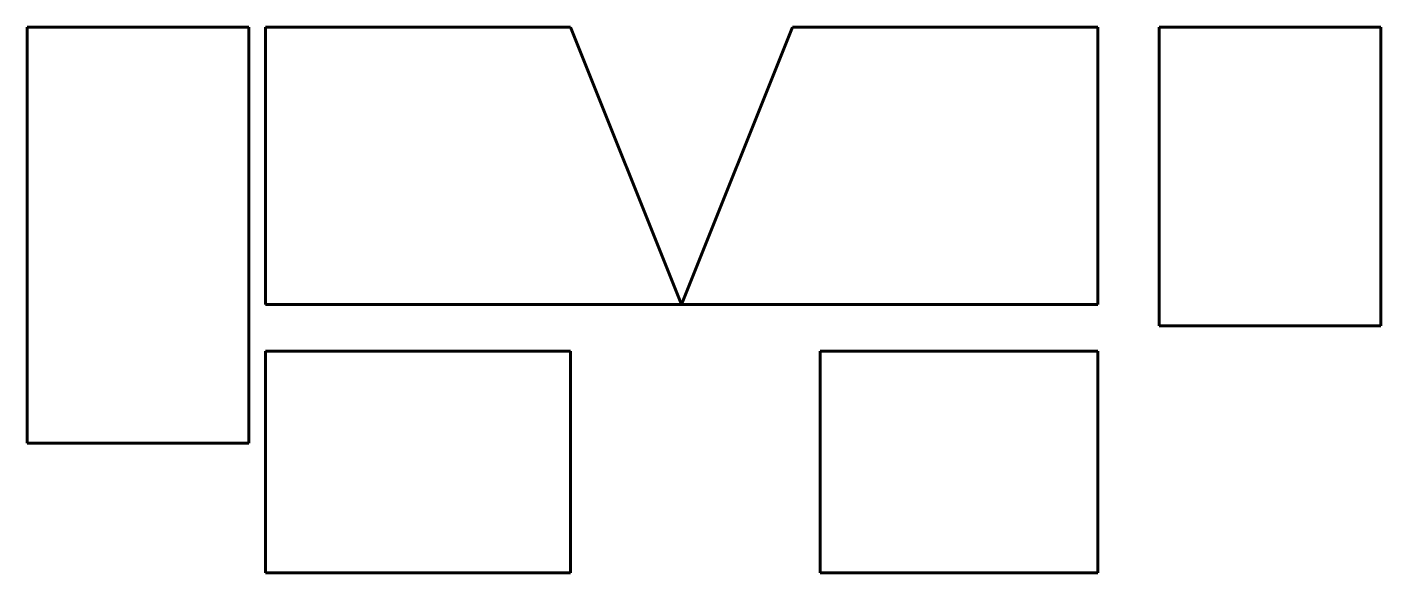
# Model space of a CAD drawing. Header units: millimetres. Extents: x -86 to 402, y -97 to 100.
import ezdxf

# ---------------------------------------------------------------- set-up
doc = ezdxf.new("R2010")
doc.units = ezdxf.units.MM
doc.linetypes.add('K5LT_BASIC', pattern=[0])

msp = doc.modelspace()

# ---------------------------------------------------------------- linework, layer by layer
at = {"color": 150, "linetype": 'K5LT_BASIC', "lineweight": 60, "true_color": 0x0080ff}
for p, q in [((-5.95, 100), (-85.95, 100)), ((-85.95, 100), (-85.95, -50)), ((-5.95, 100), (-5.95, -50)), ((0, 0), (0, 100)), ((0, 100), (110, 100)), ((150, 0), (110, 100)), ((190, 100), (150, 0)), ((300, 100), (190, 100)), ((300, 0), (300, 100)), ((322.11, 100), (322.11, -7.7)), ((322.11, 100), (402.11, 100)), ((402.11, 100), (402.11, -7.7)), ((0, 0), (150, 0)), ((150, 0), (300, 0)), ((402.11, -7.7), (322.11, -7.7)), ((0, -16.8), (110, -16.8)), ((0, -96.8), (0, -16.8)), ((110, -16.8), (110, -96.8)), ((300, -16.8), (200, -16.8)), ((200, -16.8), (200, -96.8)), ((300, -96.8), (300, -16.8)), ((-85.95, -50), (-5.95, -50)), ((110, -96.8), (0, -96.8)), ((200, -96.8), (300, -96.8))]:
    msp.add_line(p, q, dxfattribs=at)

doc.saveas('drawing.dxf')
